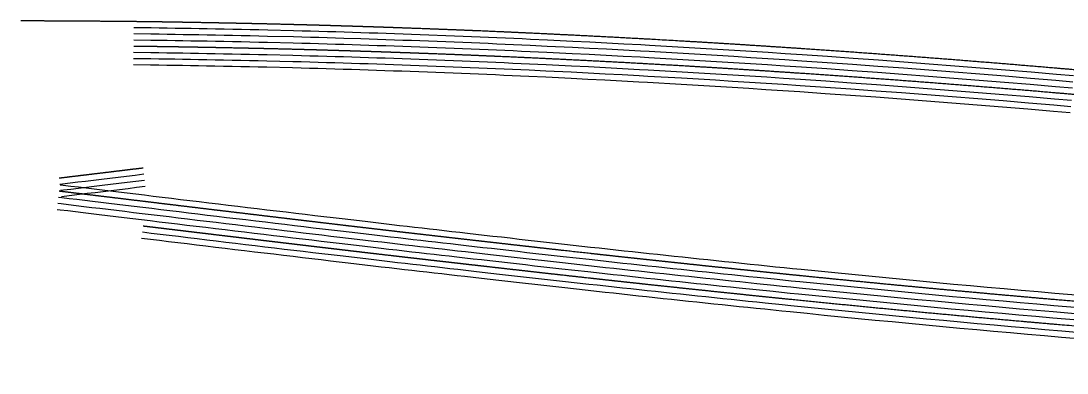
# Model space of a CAD drawing. Header units: millimetres. Extents: x -404 to 41, y 122 to 143.
# Drawn here: x -403.6 to -349.1, y 123.2 to 141.6 of the extents above; entities that cross this region are included whole.
import ezdxf

# ---------------------------------------------------------------- set-up
doc = ezdxf.new("R2010")
doc.units = ezdxf.units.MM
doc.layers.add('original_T', color=1, linetype='Continuous', true_color=0xff0000)

msp = doc.modelspace()

# ---------------------------------------------------------------- linework, layer by layer
at = {"layer": 'original_T'}
for points in [[(-348.79, 138.705), (-349.673, 138.781), (-350.997, 138.893), (-352.322, 139.003), (-353.646, 139.111), (-354.971, 139.216), (-356.295, 139.319), (-357.619, 139.42), (-358.943, 139.517), (-360.267, 139.613), (-361.591, 139.707), (-362.914, 139.797), (-363.796, 139.857), (-364.679, 139.915), (-365.561, 139.972), (-366.444, 140.028), (-367.327, 140.082), (-368.211, 140.136), (-369.096, 140.188), (-370.867, 140.289), (-371.311, 140.314), (-372.197, 140.362), (-373.084, 140.409), (-373.969, 140.454), (-374.853, 140.499), (-376.175, 140.563), (-377.053, 140.605), (-377.491, 140.625), (-377.929, 140.645), (-378.366, 140.664), (-378.804, 140.684), (-379.244, 140.703), (-379.684, 140.721), (-380.126, 140.74), (-380.57, 140.758), (-381.015, 140.776), (-381.462, 140.793), (-382.356, 140.827), (-382.802, 140.843), (-383.247, 140.86), (-383.692, 140.875), (-384.134, 140.891), (-384.574, 140.906), (-385.012, 140.92), (-385.45, 140.935), (-385.887, 140.949), (-386.76, 140.976), (-387.196, 140.99), (-387.633, 141.003), (-388.072, 141.015), (-388.512, 141.028), (-388.953, 141.039), (-389.396, 141.051), (-390.742, 141.084), (-391.197, 141.094), (-391.653, 141.104), (-392.107, 141.113), (-392.559, 141.122), (-393.008, 141.131), (-393.451, 141.14), (-393.887, 141.148), (-394.313, 141.156), (-394.731, 141.164), (-395.143, 141.171), (-395.555, 141.178), (-395.968, 141.184), (-396.386, 141.191), (-396.814, 141.197), (-397.706, 141.207)], [(-348.845, 138.063), (-349.728, 138.138), (-351.051, 138.251), (-352.374, 138.36), (-353.698, 138.468), (-355.021, 138.573), (-356.344, 138.676), (-357.667, 138.776), (-358.99, 138.874), (-360.313, 138.97), (-361.636, 139.063), (-362.958, 139.154), (-363.839, 139.213), (-364.721, 139.271), (-365.602, 139.328), (-366.484, 139.384), (-367.367, 139.439), (-368.249, 139.492), (-369.133, 139.544), (-370.903, 139.645), (-371.346, 139.67), (-372.232, 139.718), (-373.117, 139.765), (-374.002, 139.81), (-374.885, 139.855), (-376.206, 139.919), (-377.083, 139.961), (-377.52, 139.981), (-377.958, 140), (-378.395, 140.02), (-378.833, 140.039), (-379.271, 140.059), (-379.711, 140.077), (-380.153, 140.095), (-380.596, 140.113), (-381.041, 140.131), (-381.487, 140.149), (-381.933, 140.166), (-382.38, 140.182), (-382.826, 140.199), (-383.271, 140.215), (-383.714, 140.231), (-384.156, 140.246), (-384.596, 140.261), (-385.034, 140.276), (-385.471, 140.29), (-385.908, 140.305), (-386.779, 140.332), (-387.215, 140.345), (-387.652, 140.358), (-388.09, 140.37), (-388.529, 140.383), (-388.97, 140.394), (-389.413, 140.406), (-390.757, 140.439), (-391.211, 140.449), (-391.666, 140.459), (-392.121, 140.468), (-392.572, 140.477), (-393.021, 140.487), (-393.463, 140.495), (-393.898, 140.503), (-394.324, 140.511), (-394.742, 140.519), (-395.155, 140.526), (-395.565, 140.533), (-395.978, 140.539), (-396.395, 140.546), (-396.822, 140.552), (-397.713, 140.562)], [(-348.818, 138.384), (-349.7, 138.459), (-351.024, 138.572), (-352.348, 138.682), (-353.672, 138.789), (-354.996, 138.894), (-356.319, 138.997), (-357.643, 139.098), (-358.967, 139.196), (-360.29, 139.291), (-361.613, 139.385), (-362.936, 139.476), (-363.818, 139.535), (-364.7, 139.593), (-365.582, 139.65), (-366.464, 139.706), (-367.347, 139.761), (-368.23, 139.814), (-369.114, 139.866), (-370.885, 139.967), (-371.328, 139.992), (-372.214, 140.04), (-373.101, 140.087), (-373.985, 140.132), (-374.869, 140.177), (-376.19, 140.241), (-377.068, 140.283), (-377.506, 140.303), (-377.943, 140.323), (-378.38, 140.342), (-378.818, 140.362), (-379.258, 140.381), (-379.698, 140.399), (-380.139, 140.418), (-380.583, 140.436), (-381.028, 140.454), (-381.474, 140.471), (-382.368, 140.505), (-382.814, 140.521), (-383.259, 140.537), (-383.703, 140.553), (-384.145, 140.568), (-384.585, 140.583), (-385.023, 140.598), (-385.46, 140.613), (-385.897, 140.627), (-386.769, 140.654), (-387.206, 140.667), (-387.643, 140.68), (-388.081, 140.693), (-388.521, 140.705), (-388.962, 140.717), (-389.405, 140.729), (-390.75, 140.761), (-391.204, 140.772), (-391.659, 140.781), (-392.114, 140.791), (-392.566, 140.8), (-393.014, 140.809), (-393.457, 140.818), (-393.893, 140.826), (-394.319, 140.834), (-394.736, 140.841), (-395.149, 140.848), (-395.56, 140.855), (-395.973, 140.862), (-396.391, 140.868), (-396.818, 140.874), (-397.709, 140.885)], [(-348.929, 137.099), (-349.81, 137.174), (-351.132, 137.286), (-352.454, 137.396), (-353.775, 137.503), (-355.097, 137.608), (-356.418, 137.711), (-357.74, 137.812), (-359.061, 137.909), (-360.382, 138.005), (-361.703, 138.098), (-363.023, 138.189), (-363.904, 138.248), (-364.784, 138.306), (-365.664, 138.363), (-366.545, 138.418), (-367.426, 138.473), (-368.307, 138.526), (-369.189, 138.578), (-370.957, 138.679), (-371.399, 138.703), (-372.284, 138.752), (-373.168, 138.798), (-374.051, 138.844), (-374.933, 138.888), (-376.252, 138.953), (-377.128, 138.994), (-377.564, 139.014), (-378.001, 139.034), (-378.438, 139.053), (-378.875, 139.073), (-379.313, 139.092), (-379.752, 139.11), (-380.192, 139.129), (-380.635, 139.147), (-381.079, 139.165), (-381.524, 139.182), (-381.97, 139.199), (-382.416, 139.216), (-382.861, 139.232), (-383.306, 139.248), (-383.748, 139.264), (-384.189, 139.279), (-384.628, 139.294), (-385.066, 139.309), (-385.503, 139.324), (-385.938, 139.338), (-386.374, 139.351), (-386.809, 139.365), (-387.244, 139.378), (-387.68, 139.391), (-388.118, 139.403), (-388.556, 139.416), (-388.996, 139.427), (-389.438, 139.439), (-390.78, 139.472), (-391.232, 139.482), (-391.686, 139.492), (-392.14, 139.501), (-392.592, 139.51), (-393.04, 139.519), (-393.482, 139.528), (-393.916, 139.536), (-394.342, 139.544), (-394.759, 139.551), (-395.171, 139.558), (-395.581, 139.565), (-395.993, 139.572), (-396.41, 139.578), (-396.834, 139.584), (-397.724, 139.595)], [(-348.901, 137.42), (-349.783, 137.495), (-351.105, 137.608), (-352.427, 137.717), (-353.749, 137.825), (-355.072, 137.93), (-356.394, 138.033), (-357.716, 138.133), (-359.037, 138.231), (-360.359, 138.326), (-361.68, 138.42), (-363.002, 138.51), (-363.882, 138.57), (-364.763, 138.628), (-365.643, 138.685), (-366.524, 138.74), (-367.406, 138.795), (-368.288, 138.848), (-369.171, 138.9), (-370.939, 139.001), (-371.381, 139.026), (-372.266, 139.074), (-373.151, 139.12), (-374.035, 139.166), (-374.917, 139.211), (-376.237, 139.275), (-377.113, 139.316), (-377.55, 139.336), (-377.986, 139.356), (-378.424, 139.376), (-378.861, 139.395), (-379.299, 139.414), (-379.738, 139.433), (-380.179, 139.451), (-380.622, 139.469), (-381.066, 139.487), (-381.511, 139.504), (-381.958, 139.521), (-382.404, 139.538), (-382.849, 139.554), (-383.294, 139.57), (-383.737, 139.586), (-384.178, 139.601), (-384.618, 139.617), (-385.055, 139.631), (-385.492, 139.646), (-385.928, 139.66), (-386.363, 139.674), (-386.799, 139.687), (-387.235, 139.7), (-387.671, 139.713), (-388.108, 139.726), (-388.547, 139.738), (-388.987, 139.749), (-389.43, 139.761), (-390.772, 139.794), (-391.225, 139.804), (-391.68, 139.814), (-392.134, 139.823), (-392.586, 139.833), (-393.034, 139.842), (-393.476, 139.85), (-393.91, 139.859), (-394.336, 139.866), (-394.753, 139.874), (-395.166, 139.881), (-395.576, 139.888), (-395.988, 139.894), (-396.405, 139.901), (-396.83, 139.907), (-397.721, 139.917)], [(-348.957, 136.777), (-349.837, 136.853), (-351.159, 136.965), (-352.48, 137.075), (-353.801, 137.182), (-355.122, 137.287), (-356.443, 137.39), (-357.764, 137.49), (-359.084, 137.588), (-360.405, 137.683), (-361.725, 137.776), (-363.045, 137.867), (-363.925, 137.926), (-364.805, 137.984), (-365.685, 138.041), (-366.565, 138.096), (-367.445, 138.151), (-368.326, 138.204), (-369.208, 138.256), (-370.975, 138.357), (-371.417, 138.381), (-372.301, 138.43), (-373.185, 138.476), (-374.068, 138.522), (-374.949, 138.566), (-376.268, 138.63), (-377.143, 138.672), (-377.579, 138.692), (-378.015, 138.712), (-378.452, 138.731), (-378.889, 138.751), (-379.326, 138.77), (-379.765, 138.788), (-380.206, 138.807), (-380.648, 138.824), (-381.092, 138.842), (-381.536, 138.86), (-381.982, 138.876), (-382.428, 138.893), (-382.873, 138.91), (-383.317, 138.926), (-383.76, 138.942), (-384.2, 138.957), (-384.639, 138.972), (-385.077, 138.987), (-385.513, 139.001), (-385.948, 139.015), (-386.384, 139.029), (-386.819, 139.042), (-387.254, 139.055), (-387.69, 139.068), (-388.127, 139.081), (-388.564, 139.093), (-389.004, 139.105), (-389.446, 139.117), (-390.787, 139.149), (-391.24, 139.159), (-391.693, 139.169), (-392.147, 139.178), (-392.599, 139.188), (-393.047, 139.197), (-393.488, 139.206), (-393.922, 139.214), (-394.348, 139.221), (-394.765, 139.229), (-395.177, 139.236), (-395.587, 139.243), (-395.998, 139.249), (-396.415, 139.256), (-396.838, 139.262), (-397.728, 139.272)], [(-401.563, 133.066), (-401.416, 133.084), (-401.024, 133.131), (-400.626, 133.18), (-400.22, 133.229), (-399.809, 133.279), (-399.39, 133.33), (-398.964, 133.381), (-398.531, 133.433), (-398.091, 133.487), (-397.643, 133.541), (-397.189, 133.596)], [(-348.435, 127.261), (-349.756, 127.374), (-350.636, 127.451), (-351.516, 127.528), (-352.396, 127.607), (-353.276, 127.686), (-354.156, 127.766), (-355.036, 127.847), (-355.917, 127.929), (-356.797, 128.012), (-357.678, 128.096), (-358.56, 128.18), (-359.441, 128.266), (-360.323, 128.352), (-361.206, 128.439), (-362.089, 128.527), (-362.973, 128.616), (-363.415, 128.661), (-363.857, 128.706), (-364.299, 128.751), (-364.741, 128.796), (-365.184, 128.842), (-365.626, 128.888), (-366.068, 128.933), (-366.51, 128.979), (-366.951, 129.025), (-367.393, 129.072), (-367.833, 129.118), (-368.273, 129.164), (-368.711, 129.211), (-369.148, 129.257), (-369.584, 129.303), (-370.018, 129.35), (-370.451, 129.396), (-370.882, 129.442), (-371.313, 129.489), (-371.744, 129.536), (-372.176, 129.582), (-372.61, 129.63), (-373.046, 129.677), (-373.485, 129.726), (-373.928, 129.775), (-375.291, 129.926), (-375.758, 129.978), (-376.229, 130.031), (-376.701, 130.084), (-377.174, 130.138), (-377.643, 130.19), (-378.109, 130.244), (-378.57, 130.296), (-379.024, 130.347), (-379.47, 130.398), (-379.906, 130.448), (-380.332, 130.496), (-380.746, 130.543), (-381.15, 130.59), (-381.545, 130.635), (-381.934, 130.679), (-382.319, 130.723), (-382.704, 130.768), (-383.09, 130.812), (-383.479, 130.857), (-383.875, 130.903), (-384.278, 130.949), (-384.689, 130.997), (-385.107, 131.046), (-385.534, 131.096), (-385.97, 131.147), (-386.415, 131.2), (-386.871, 131.253), (-387.336, 131.308), (-387.81, 131.364), (-388.292, 131.422), (-388.782, 131.48), (-389.276, 131.539), (-389.776, 131.598), (-390.278, 131.658), (-390.783, 131.718), (-391.29, 131.779), (-391.796, 131.839), (-392.302, 131.9), (-392.807, 131.96), (-393.309, 132.021), (-393.808, 132.081), (-394.303, 132.14), (-394.794, 132.199), (-395.278, 132.257), (-395.758, 132.315), (-396.231, 132.372), (-396.698, 132.429), (-397.159, 132.484), (-397.613, 132.539), (-398.06, 132.593), (-398.501, 132.647), (-398.933, 132.699), (-399.359, 132.75), (-399.778, 132.801), (-400.19, 132.851), (-400.595, 132.9), (-400.994, 132.949), (-401.386, 132.996), (-401.552, 133.016)], [(-401.524, 132.746), (-401.377, 132.764), (-400.985, 132.811), (-400.587, 132.86), (-400.181, 132.909), (-399.77, 132.959), (-399.351, 133.009), (-398.925, 133.061), (-398.492, 133.113), (-398.052, 133.166), (-397.605, 133.221), (-397.151, 133.276)], [(-401.485, 132.426), (-401.339, 132.444), (-400.947, 132.491), (-400.548, 132.54), (-400.142, 132.589), (-399.731, 132.639), (-399.312, 132.689), (-398.887, 132.741), (-398.454, 132.793), (-398.013, 132.846), (-397.566, 132.901), (-397.112, 132.955)], [(-348.49, 126.619), (-349.811, 126.732), (-350.692, 126.808), (-351.573, 126.885), (-352.453, 126.964), (-353.334, 127.043), (-354.215, 127.124), (-355.096, 127.205), (-355.977, 127.287), (-356.858, 127.37), (-357.74, 127.454), (-358.621, 127.538), (-359.504, 127.624), (-360.387, 127.71), (-361.27, 127.797), (-362.153, 127.885), (-363.037, 127.974), (-363.48, 128.019), (-363.922, 128.064), (-364.365, 128.109), (-365.25, 128.2), (-365.692, 128.246), (-366.134, 128.292), (-366.577, 128.338), (-367.018, 128.384), (-367.46, 128.43), (-367.901, 128.476), (-368.34, 128.523), (-368.779, 128.569), (-369.217, 128.616), (-369.653, 128.662), (-370.087, 128.709), (-370.519, 128.755), (-370.951, 128.801), (-371.382, 128.848), (-371.813, 128.895), (-372.245, 128.941), (-372.68, 128.988), (-373.116, 129.036), (-373.556, 129.085), (-373.999, 129.134), (-375.362, 129.285), (-375.83, 129.337), (-376.301, 129.39), (-376.774, 129.443), (-377.246, 129.497), (-377.716, 129.55), (-378.182, 129.603), (-378.642, 129.655), (-379.096, 129.706), (-379.543, 129.757), (-379.979, 129.807), (-380.405, 129.855), (-380.82, 129.903), (-381.223, 129.949), (-381.618, 129.994), (-382.007, 130.038), (-382.393, 130.082), (-382.777, 130.127), (-383.163, 130.171), (-383.554, 130.216), (-383.95, 130.262), (-384.353, 130.309), (-384.763, 130.357), (-385.182, 130.405), (-385.609, 130.455), (-386.046, 130.506), (-386.491, 130.559), (-386.946, 130.613), (-387.412, 130.668), (-387.886, 130.724), (-388.369, 130.781), (-388.858, 130.839), (-389.353, 130.898), (-389.852, 130.958), (-390.355, 131.017), (-390.86, 131.078), (-391.366, 131.139), (-391.873, 131.199), (-392.379, 131.26), (-392.883, 131.32), (-393.386, 131.38), (-393.885, 131.441), (-394.38, 131.5), (-394.871, 131.559), (-395.356, 131.617), (-395.835, 131.675), (-396.308, 131.732), (-396.776, 131.789), (-397.236, 131.844), (-397.691, 131.899), (-398.138, 131.953), (-398.578, 132.006), (-399.011, 132.058), (-399.437, 132.11), (-399.856, 132.161), (-400.268, 132.211), (-400.673, 132.26), (-401.071, 132.308), (-401.463, 132.356), (-401.63, 132.376)], [(-348.517, 126.297), (-349.839, 126.41), (-350.72, 126.487), (-351.601, 126.564), (-352.482, 126.643), (-353.363, 126.722), (-354.244, 126.803), (-355.125, 126.884), (-356.007, 126.966), (-356.888, 127.049), (-357.77, 127.132), (-358.652, 127.217), (-359.535, 127.303), (-360.418, 127.389), (-361.301, 127.476), (-362.185, 127.564), (-363.07, 127.654), (-363.512, 127.698), (-363.955, 127.743), (-364.398, 127.788), (-365.283, 127.88), (-366.168, 127.971), (-366.61, 128.017), (-367.052, 128.063), (-367.493, 128.109), (-367.934, 128.156), (-368.374, 128.202), (-368.813, 128.248), (-369.251, 128.295), (-369.687, 128.341), (-370.121, 128.388), (-370.554, 128.434), (-370.985, 128.48), (-371.417, 128.527), (-371.848, 128.574), (-372.28, 128.621), (-372.715, 128.668), (-373.151, 128.716), (-373.591, 128.764), (-374.035, 128.813), (-375.398, 128.965), (-375.865, 129.017), (-376.337, 129.069), (-376.81, 129.123), (-377.282, 129.176), (-377.752, 129.229), (-378.218, 129.282), (-378.679, 129.334), (-379.133, 129.386), (-379.579, 129.437), (-380.016, 129.487), (-380.442, 129.535), (-380.856, 129.582), (-381.26, 129.628), (-381.655, 129.673), (-382.044, 129.718), (-382.43, 129.762), (-382.814, 129.806), (-383.2, 129.85), (-383.591, 129.896), (-383.987, 129.942), (-384.39, 129.988), (-384.801, 130.036), (-385.22, 130.085), (-385.647, 130.135), (-386.083, 130.186), (-386.529, 130.239), (-386.984, 130.293), (-387.449, 130.347), (-387.924, 130.403), (-388.407, 130.461), (-388.896, 130.519), (-389.391, 130.578), (-389.89, 130.638), (-390.393, 130.697), (-390.898, 130.758), (-391.404, 130.818), (-391.911, 130.879), (-392.417, 130.939), (-392.922, 131), (-393.424, 131.06), (-393.923, 131.12), (-394.419, 131.18), (-394.909, 131.239), (-395.394, 131.297), (-395.874, 131.355), (-396.347, 131.412), (-396.814, 131.468), (-397.275, 131.524), (-397.729, 131.579), (-398.177, 131.633), (-398.617, 131.686), (-399.049, 131.738), (-399.475, 131.79), (-399.894, 131.84), (-400.307, 131.89), (-400.712, 131.94), (-401.11, 131.988), (-401.502, 132.035), (-401.668, 132.056)], [(-348.544, 125.976), (-349.866, 126.089), (-350.748, 126.166), (-351.629, 126.243), (-352.511, 126.322), (-353.392, 126.401), (-354.274, 126.481), (-355.155, 126.562), (-356.037, 126.645), (-356.919, 126.728), (-357.801, 126.811), (-358.683, 126.896), (-359.566, 126.982), (-360.45, 127.068), (-361.333, 127.156), (-362.218, 127.244), (-363.102, 127.333), (-363.545, 127.377), (-363.988, 127.422), (-364.431, 127.468), (-365.316, 127.559), (-366.201, 127.65), (-366.644, 127.696), (-367.085, 127.742), (-367.527, 127.789), (-367.968, 127.835), (-368.408, 127.882), (-368.847, 127.928), (-369.285, 127.975), (-369.721, 128.021), (-370.156, 128.067), (-370.588, 128.114), (-371.02, 128.16), (-371.451, 128.207), (-371.883, 128.253), (-372.315, 128.3), (-372.75, 128.347), (-373.186, 128.395), (-373.626, 128.443), (-374.07, 128.492), (-375.434, 128.644), (-375.901, 128.696), (-376.373, 128.749), (-376.846, 128.802), (-377.318, 128.856), (-377.788, 128.909), (-378.255, 128.962), (-378.715, 129.014), (-379.169, 129.066), (-379.616, 129.116), (-380.052, 129.166), (-380.478, 129.214), (-380.893, 129.262), (-381.296, 129.308), (-381.691, 129.353), (-382.08, 129.397), (-382.466, 129.442), (-382.851, 129.486), (-383.237, 129.53), (-383.628, 129.575), (-384.024, 129.621), (-384.427, 129.668), (-384.838, 129.716), (-385.257, 129.765), (-385.684, 129.815), (-386.121, 129.866), (-386.567, 129.919), (-387.022, 129.972), (-387.487, 130.027), (-387.962, 130.083), (-388.445, 130.141), (-388.934, 130.199), (-389.429, 130.258), (-389.928, 130.317), (-390.431, 130.377), (-390.937, 130.437), (-391.443, 130.498), (-391.949, 130.558), (-392.455, 130.619), (-392.96, 130.68), (-393.463, 130.74), (-393.962, 130.8), (-394.457, 130.859), (-394.948, 130.919), (-395.433, 130.977), (-395.912, 131.035), (-396.386, 131.092), (-396.853, 131.148), (-397.313, 131.204), (-397.768, 131.259), (-398.216, 131.313), (-398.655, 131.366), (-399.088, 131.418), (-399.514, 131.47), (-399.933, 131.52), (-400.346, 131.57), (-400.751, 131.62), (-401.149, 131.668), (-401.54, 131.715), (-401.707, 131.735)], [(-348.097, 124.973), (-349.42, 125.085), (-350.301, 125.161), (-351.183, 125.239), (-352.064, 125.316), (-352.945, 125.395), (-353.827, 125.475), (-354.708, 125.556), (-355.589, 125.637), (-356.471, 125.72), (-357.353, 125.804), (-358.236, 125.888), (-359.118, 125.973), (-360.001, 126.059), (-360.885, 126.146), (-361.768, 126.234), (-362.653, 126.322), (-363.538, 126.412), (-363.981, 126.457), (-364.866, 126.547), (-365.309, 126.593), (-365.752, 126.638), (-366.194, 126.685), (-366.636, 126.731), (-367.078, 126.776), (-367.52, 126.823), (-367.961, 126.869), (-368.401, 126.915), (-368.84, 126.962), (-369.278, 127.009), (-369.713, 127.055), (-370.148, 127.101), (-370.581, 127.148), (-371.012, 127.194), (-371.444, 127.241), (-371.875, 127.288), (-372.307, 127.334), (-372.742, 127.382), (-373.179, 127.429), (-373.619, 127.478), (-374.062, 127.527), (-375.426, 127.678), (-375.894, 127.73), (-376.365, 127.783), (-376.838, 127.836), (-377.311, 127.89), (-377.78, 127.943), (-378.247, 127.996), (-378.707, 128.048), (-379.161, 128.1), (-379.608, 128.15), (-380.044, 128.2), (-380.47, 128.248), (-380.885, 128.296), (-381.288, 128.342), (-381.683, 128.387), (-382.072, 128.431), (-382.458, 128.476), (-382.843, 128.52), (-383.229, 128.565), (-383.619, 128.61), (-384.016, 128.655), (-384.419, 128.702), (-384.83, 128.75), (-385.249, 128.799), (-385.677, 128.849), (-386.113, 128.9), (-386.558, 128.952), (-387.014, 129.006), (-387.479, 129.061), (-387.954, 129.118), (-388.436, 129.175), (-388.926, 129.233), (-389.421, 129.291), (-389.92, 129.351), (-390.423, 129.411), (-390.928, 129.471), (-391.435, 129.532), (-391.941, 129.593), (-392.447, 129.653), (-392.952, 129.714), (-393.454, 129.774), (-393.954, 129.834), (-394.449, 129.894), (-394.939, 129.952), (-395.424, 130.011), (-395.904, 130.069), (-396.377, 130.126), (-396.845, 130.182), (-397.306, 130.238)], [(-348.07, 125.294), (-349.392, 125.407), (-350.273, 125.483), (-351.154, 125.56), (-352.035, 125.638), (-352.916, 125.716), (-353.797, 125.796), (-354.678, 125.877), (-355.56, 125.959), (-356.441, 126.041), (-357.323, 126.125), (-358.205, 126.209), (-359.087, 126.294), (-359.97, 126.38), (-360.853, 126.467), (-361.736, 126.554), (-362.621, 126.643), (-363.505, 126.733), (-363.948, 126.778), (-364.833, 126.868), (-365.276, 126.913), (-365.718, 126.959), (-366.161, 127.005), (-366.603, 127.051), (-367.045, 127.097), (-367.486, 127.144), (-367.927, 127.19), (-368.367, 127.236), (-368.806, 127.283), (-369.243, 127.33), (-369.679, 127.376), (-370.114, 127.422), (-370.547, 127.469), (-370.978, 127.515), (-371.409, 127.561), (-371.84, 127.608), (-372.273, 127.655), (-372.707, 127.702), (-373.144, 127.75), (-373.583, 127.798), (-374.027, 127.847), (-375.391, 127.999), (-375.858, 128.051), (-376.329, 128.103), (-376.802, 128.157), (-377.274, 128.21), (-377.744, 128.263), (-378.21, 128.316), (-378.671, 128.369), (-379.125, 128.42), (-379.571, 128.471), (-380.008, 128.521), (-380.434, 128.569), (-380.848, 128.616), (-381.252, 128.662), (-381.647, 128.707), (-382.036, 128.752), (-382.422, 128.796), (-382.806, 128.84), (-383.192, 128.885), (-383.582, 128.93), (-383.979, 128.976), (-384.382, 129.022), (-384.793, 129.07), (-385.212, 129.119), (-385.639, 129.169), (-386.075, 129.221), (-386.52, 129.273), (-386.976, 129.327), (-387.441, 129.381), (-387.916, 129.438), (-388.398, 129.495), (-388.888, 129.553), (-389.383, 129.612), (-389.882, 129.671), (-390.385, 129.731), (-390.89, 129.791), (-391.396, 129.852), (-391.903, 129.913), (-392.409, 129.973), (-392.914, 130.034), (-393.416, 130.094), (-393.915, 130.154), (-394.41, 130.214), (-394.901, 130.273), (-395.386, 130.331), (-395.865, 130.389), (-396.339, 130.446), (-396.806, 130.502), (-397.267, 130.558)]]:
    msp.add_lwpolyline(points, dxfattribs=at)
msp.add_open_spline([(-184.581, 124.517), (-184.585, 124.517), (-184.585, 124.517), (-187.085, 124.525), (-189.291, 124.542), (-191.496, 124.567), (-193.702, 124.601), (-195.907, 124.643), (-197.671, 124.682), (-199.435, 124.727), (-201.2, 124.778), (-202.964, 124.833), (-204.728, 124.893), (-206.492, 124.959), (-208.257, 125.029), (-210.021, 125.105), (-211.785, 125.185), (-213.549, 125.27), (-215.313, 125.36), (-217.077, 125.455), (-218.841, 125.554), (-220.605, 125.658), (-222.368, 125.767), (-224.132, 125.879), (-225.896, 125.997), (-227.66, 126.119), (-229.423, 126.245), (-231.187, 126.376), (-232.951, 126.51), (-234.714, 126.649), (-236.477, 126.793), (-238.241, 126.94), (-239.563, 127.053), (-240.445, 127.129), (-241.326, 127.207), (-242.208, 127.285), (-243.09, 127.365), (-243.971, 127.446), (-244.853, 127.526), (-245.734, 127.609), (-246.616, 127.692), (-247.497, 127.776), (-248.379, 127.861), (-249.26, 127.946), (-250.142, 128.033), (-250.583, 128.076), (-251.023, 128.12), (-251.464, 128.164), (-251.905, 128.208), (-252.345, 128.252), (-252.786, 128.297), (-253.227, 128.341), (-253.668, 128.387), (-254.108, 128.432), (-254.549, 128.477), (-254.99, 128.522), (-255.43, 128.568), (-255.871, 128.613), (-256.312, 128.66), (-256.752, 128.706), (-257.193, 128.752), (-257.634, 128.798), (-258.074, 128.845), (-258.515, 128.892), (-258.956, 128.939), (-259.396, 128.986), (-259.837, 129.033), (-260.278, 129.08), (-260.718, 129.128), (-261.159, 129.175), (-261.6, 129.224), (-262.04, 129.272), (-262.481, 129.32), (-262.922, 129.368), (-263.362, 129.417), (-263.803, 129.465), (-264.244, 129.514), (-264.684, 129.563), (-265.125, 129.612), (-265.565, 129.661), (-266.006, 129.71), (-266.447, 129.759), (-266.887, 129.809), (-267.328, 129.859), (-267.769, 129.909), (-268.209, 129.959), (-268.65, 130.008), (-269.09, 130.058), (-269.531, 130.108), (-269.972, 130.159), (-270.412, 130.209), (-270.853, 130.26), (-271.293, 130.31), (-271.734, 130.361), (-272.175, 130.412), (-272.615, 130.463), (-273.056, 130.514), (-273.496, 130.566), (-273.937, 130.617), (-274.378, 130.668), (-274.818, 130.719), (-275.259, 130.771), (-275.699, 130.822), (-276.14, 130.874), (-276.581, 130.926), (-277.021, 130.978), (-277.462, 131.03), (-277.902, 131.081), (-278.343, 131.134), (-278.783, 131.186), (-279.224, 131.238), (-279.665, 131.29), (-280.105, 131.343), (-280.546, 131.395), (-280.986, 131.447), (-281.427, 131.5), (-281.867, 131.553), (-282.308, 131.605), (-282.749, 131.658), (-283.189, 131.711), (-283.63, 131.763), (-284.07, 131.816), (-284.511, 131.869), (-284.951, 131.922), (-285.392, 131.975), (-285.833, 132.028), (-286.273, 132.081), (-286.714, 132.134), (-287.154, 132.188), (-287.595, 132.241), (-288.035, 132.293), (-288.476, 132.347), (-288.916, 132.4), (-289.357, 132.454), (-289.798, 132.507), (-290.238, 132.56), (-290.679, 132.613), (-291.119, 132.666), (-291.56, 132.72), (-292, 132.773), (-292.441, 132.827), (-292.881, 132.88), (-293.322, 132.933), (-293.763, 132.987), (-294.203, 133.04), (-294.644, 133.093), (-295.084, 133.147), (-295.525, 133.2), (-295.965, 133.253), (-296.406, 133.307), (-296.846, 133.36), (-297.287, 133.414), (-297.727, 133.467), (-298.168, 133.52), (-298.609, 133.573), (-299.049, 133.626), (-299.49, 133.68), (-299.93, 133.733), (-300.371, 133.786), (-300.811, 133.839), (-301.252, 133.893), (-301.692, 133.946), (-302.133, 133.998), (-302.574, 134.052), (-303.014, 134.104), (-303.455, 134.158), (-303.895, 134.21), (-304.336, 134.263), (-304.776, 134.316), (-305.217, 134.369), (-305.658, 134.421), (-306.098, 134.474), (-306.539, 134.527), (-306.979, 134.579), (-307.42, 134.632), (-307.86, 134.684), (-308.301, 134.736), (-308.742, 134.789), (-309.182, 134.841), (-309.623, 134.893), (-310.063, 134.945), (-310.504, 134.998), (-310.945, 135.05), (-311.385, 135.101), (-311.826, 135.153), (-312.266, 135.205), (-312.707, 135.257), (-313.147, 135.308), (-313.588, 135.36), (-314.029, 135.411), (-314.469, 135.462), (-314.91, 135.513), (-315.351, 135.564), (-315.791, 135.615), (-316.232, 135.667), (-316.672, 135.717), (-317.113, 135.768), (-317.554, 135.819), (-317.994, 135.869), (-318.435, 135.92), (-318.876, 135.97), (-319.316, 136.02), (-319.757, 136.07), (-320.198, 136.12), (-320.638, 136.17), (-321.079, 136.22), (-321.52, 136.269), (-321.96, 136.319), (-322.401, 136.368), (-322.842, 136.417), (-323.282, 136.466), (-323.723, 136.515), (-324.164, 136.564), (-324.604, 136.613), (-325.045, 136.661), (-325.486, 136.71), (-325.926, 136.758), (-326.367, 136.806), (-326.808, 136.855), (-327.249, 136.902), (-327.689, 136.95), (-328.13, 136.997), (-328.571, 137.045), (-329.012, 137.092), (-329.452, 137.139), (-329.893, 137.186), (-330.334, 137.233), (-330.775, 137.28), (-331.215, 137.326), (-331.656, 137.373), (-332.097, 137.418), (-332.538, 137.464), (-332.979, 137.51), (-333.419, 137.556), (-333.86, 137.601), (-334.301, 137.647), (-334.742, 137.692), (-335.183, 137.736), (-335.623, 137.782), (-336.064, 137.826), (-336.505, 137.87), (-336.946, 137.915), (-337.387, 137.959), (-337.828, 138.002), (-338.269, 138.045), (-339.15, 138.132), (-340.032, 138.218), (-340.914, 138.303), (-341.796, 138.387), (-342.678, 138.471), (-343.56, 138.553), (-344.441, 138.634), (-345.323, 138.715), (-346.205, 138.795), (-347.087, 138.873), (-347.969, 138.951), (-348.852, 139.028), (-349.734, 139.104), (-351.057, 139.216), (-352.38, 139.326), (-353.703, 139.433), (-355.027, 139.539), (-356.35, 139.641), (-357.673, 139.742), (-358.995, 139.84), (-360.318, 139.936), (-361.641, 140.029), (-362.963, 140.12), (-363.844, 140.179), (-364.725, 140.237), (-365.607, 140.294), (-366.489, 140.349), (-367.371, 140.404), (-368.254, 140.457), (-369.137, 140.51), (-370.907, 140.611), (-371.35, 140.635), (-372.236, 140.683), (-373.121, 140.73), (-374.005, 140.776), (-374.888, 140.82), (-376.209, 140.885), (-377.086, 140.926), (-377.524, 140.946), (-377.961, 140.966), (-378.398, 140.986), (-378.836, 141.005), (-379.274, 141.024), (-379.714, 141.043), (-380.155, 141.061), (-380.599, 141.079), (-381.043, 141.097), (-381.489, 141.114), (-381.936, 141.131), (-382.382, 141.148), (-382.828, 141.164), (-383.273, 141.18), (-383.717, 141.196), (-384.158, 141.212), (-384.598, 141.227), (-385.036, 141.242), (-385.474, 141.256), (-385.91, 141.27), (-386.346, 141.284), (-386.782, 141.297), (-387.218, 141.31), (-387.655, 141.323), (-388.092, 141.336), (-388.532, 141.348), (-388.972, 141.36), (-389.415, 141.371), (-390.759, 141.404), (-391.213, 141.414), (-391.667, 141.424), (-392.122, 141.434), (-392.574, 141.443), (-393.022, 141.452), (-393.464, 141.46), (-393.9, 141.468), (-394.326, 141.477), (-394.743, 141.484), (-395.156, 141.491), (-395.567, 141.498), (-395.979, 141.505), (-396.397, 141.511), (-396.823, 141.517), (-397.714, 141.528), (-398.182, 141.533), (-398.663, 141.537), (-399.155, 141.541), (-399.655, 141.545), (-400.157, 141.549), (-400.656, 141.552), (-401.146, 141.555), (-401.62, 141.558), (-402.076, 141.56), (-402.512, 141.561), (-402.926, 141.563), (-403.319, 141.564), (-403.589, 141.565)], degree=1, knots=[-1, -1, 1, 2, 3, 4, 5, 6, 7, 8, 9, 10, 11, 12, 13, 14, 15, 16, 17, 18, 19, 20, 21, 22, 23, 24, 25, 26, 27, 28, 29, 30, 31, 32, 33, 34, 35, 36, 37, 38, 39, 40, 41, 42, 43, 44, 45, 46, 47, 48, 49, 50, 51, 52, 53, 54, 55, 56, 57, 58, 59, 60, 61, 62, 63, 64, 65, 66, 67, 68, 69, 70, 71, 72, 73, 74, 75, 76, 77, 78, 79, 80, 81, 82, 83, 84, 85, 86, 87, 88, 89, 90, 91, 92, 93, 94, 95, 96, 97, 98, 99, 100, 101, 102, 103, 104, 105, 106, 107, 108, 109, 110, 111, 112, 113, 114, 115, 116, 117, 118, 119, 120, 121, 122, 123, 124, 125, 126, 127, 128, 129, 130, 131, 132, 133, 134, 135, 136, 137, 138, 139, 140, 141, 142, 143, 144, 145, 146, 147, 148, 149, 150, 151, 152, 153, 154, 155, 156, 157, 158, 159, 160, 161, 162, 163, 164, 165, 166, 167, 168, 169, 170, 171, 172, 173, 174, 175, 176, 177, 178, 179, 180, 181, 182, 183, 184, 185, 186, 187, 188, 189, 190, 191, 192, 193, 194, 195, 196, 197, 198, 199, 200, 201, 202, 203, 204, 205, 206, 207, 208, 209, 210, 211, 212, 213, 214, 215, 216, 217, 218, 219, 220, 221, 222, 223, 224, 225, 226, 227, 228, 229, 230, 231, 232, 233, 234, 235, 236, 237, 238, 239, 240, 241, 242, 243, 244, 245, 246, 247, 248, 249, 250, 251, 252, 253, 254, 255, 256, 257, 258, 259, 260, 261, 262, 263, 264, 265, 266, 267, 268, 269, 270, 271, 272, 273, 274, 275, 276, 277, 278, 279, 280, 281, 282, 283, 284, 285, 286, 287, 288, 289, 290, 291, 292, 293, 294, 295, 296, 297, 298, 299, 300, 301, 302, 303, 304, 305, 306, 307, 308, 309, 310, 311, 312, 313, 314, 315, 316, 317, 318, 319, 320, 321, 322, 323, 324, 325, 326, 327, 328, 329, 330, 331, 332, 333, 334, 335, 336, 337, 338, 338.718013, 338.718013], dxfattribs=at)
for points in [[(-183.567, 123.227), (-187.528, 123.239), (-189.734, 123.258), (-191.941, 123.285), (-194.147, 123.32), (-196.353, 123.364), (-198.118, 123.405), (-199.883, 123.452), (-201.648, 123.503), (-203.413, 123.56), (-205.178, 123.622), (-206.943, 123.688), (-208.708, 123.76), (-210.473, 123.837), (-212.238, 123.918), (-214.002, 124.005), (-215.767, 124.096), (-217.532, 124.192), (-219.296, 124.292), (-221.061, 124.397), (-222.825, 124.507), (-224.59, 124.621), (-226.354, 124.74), (-228.119, 124.863), (-229.883, 124.99), (-231.647, 125.122), (-233.411, 125.258), (-235.175, 125.398), (-236.939, 125.542), (-238.703, 125.69), (-239.585, 125.766), (-240.467, 125.843), (-241.349, 125.92), (-242.231, 125.998), (-243.112, 126.078), (-243.994, 126.159), (-244.876, 126.24), (-245.758, 126.322), (-246.64, 126.405), (-247.521, 126.489), (-248.403, 126.574), (-249.285, 126.66), (-250.166, 126.746), (-250.607, 126.79), (-251.048, 126.834), (-251.489, 126.878), (-251.93, 126.922), (-252.371, 126.965), (-252.811, 127.01), (-253.252, 127.055), (-253.693, 127.1), (-254.134, 127.145), (-254.575, 127.19), (-255.015, 127.235), (-255.456, 127.281), (-255.897, 127.327), (-256.338, 127.373), (-256.779, 127.419), (-257.219, 127.466), (-257.66, 127.512), (-258.101, 127.558), (-258.542, 127.605), (-258.982, 127.652), (-259.423, 127.699), (-259.864, 127.746), (-260.305, 127.794), (-260.745, 127.841), (-261.186, 127.889), (-261.627, 127.937), (-262.068, 127.985), (-262.508, 128.034), (-262.949, 128.082), (-263.39, 128.13), (-263.831, 128.179), (-264.271, 128.227), (-264.712, 128.276), (-265.153, 128.325), (-265.593, 128.375), (-266.034, 128.423), (-266.475, 128.473), (-266.916, 128.523), (-267.356, 128.572), (-267.797, 128.622), (-268.238, 128.672), (-268.678, 128.722), (-269.119, 128.772), (-269.56, 128.822), (-270, 128.873), (-270.441, 128.923), (-270.882, 128.974), (-271.322, 129.025), (-271.763, 129.075), (-272.204, 129.126), (-272.644, 129.177), (-273.085, 129.228), (-273.526, 129.279), (-273.966, 129.33), (-274.407, 129.382), (-274.848, 129.433), (-275.288, 129.484), (-275.729, 129.536), (-276.169, 129.588), (-276.61, 129.64), (-277.051, 129.691), (-277.491, 129.743), (-277.932, 129.796), (-278.373, 129.848), (-278.813, 129.9), (-279.254, 129.952), (-279.694, 130.004), (-280.135, 130.057), (-280.576, 130.109), (-281.016, 130.162), (-281.457, 130.214), (-281.897, 130.266), (-282.338, 130.319), (-282.779, 130.372), (-283.219, 130.424), (-283.66, 130.478), (-284.1, 130.53), (-284.541, 130.583), (-284.982, 130.636), (-285.422, 130.689), (-285.863, 130.742), (-286.303, 130.795), (-286.744, 130.848), (-287.185, 130.901), (-287.625, 130.954), (-288.066, 131.008), (-288.506, 131.061), (-288.947, 131.114), (-289.387, 131.167), (-289.828, 131.22), (-290.269, 131.274), (-290.709, 131.327), (-291.15, 131.381), (-291.59, 131.434), (-292.031, 131.487), (-292.471, 131.54), (-292.912, 131.594), (-293.352, 131.647), (-293.793, 131.7), (-294.234, 131.754), (-294.674, 131.807), (-295.115, 131.861), (-295.555, 131.914), (-295.996, 131.968), (-296.436, 132.021), (-296.877, 132.074), (-297.317, 132.127), (-297.758, 132.18), (-298.199, 132.234), (-298.639, 132.287), (-299.08, 132.341), (-299.52, 132.394), (-299.961, 132.447), (-300.401, 132.5), (-300.842, 132.554), (-301.282, 132.606), (-301.723, 132.659), (-302.163, 132.713), (-302.604, 132.765), (-303.044, 132.818), (-303.485, 132.871), (-303.926, 132.924), (-304.366, 132.977), (-304.807, 133.03), (-305.247, 133.083), (-305.688, 133.136), (-306.128, 133.188), (-306.569, 133.24), (-307.009, 133.293), (-307.45, 133.346), (-307.89, 133.398), (-308.331, 133.451), (-308.771, 133.503), (-309.212, 133.555), (-309.653, 133.607), (-310.093, 133.659), (-310.534, 133.711), (-310.974, 133.763), (-311.415, 133.815), (-311.855, 133.867), (-312.296, 133.919), (-312.736, 133.97), (-313.177, 134.022), (-313.617, 134.073), (-314.058, 134.124), (-314.499, 134.176), (-314.939, 134.227), (-315.38, 134.278), (-315.82, 134.329), (-316.261, 134.38), (-316.701, 134.431), (-317.142, 134.482), (-317.583, 134.532), (-318.023, 134.583), (-318.464, 134.633), (-318.904, 134.684), (-319.345, 134.734), (-319.785, 134.784), (-320.226, 134.834), (-320.667, 134.884), (-321.107, 134.933), (-321.548, 134.983), (-321.988, 135.032), (-322.429, 135.082), (-322.87, 135.131), (-323.31, 135.18), (-323.751, 135.229), (-324.191, 135.278), (-324.632, 135.327), (-325.073, 135.375), (-325.513, 135.423), (-325.954, 135.472), (-326.395, 135.52), (-326.835, 135.568), (-327.276, 135.615), (-327.716, 135.663), (-328.157, 135.711), (-328.598, 135.758), (-329.038, 135.806), (-329.479, 135.853), (-329.92, 135.899), (-330.36, 135.947), (-330.801, 135.993), (-331.242, 136.04), (-331.682, 136.086), (-332.123, 136.132), (-332.564, 136.178), (-333.005, 136.224), (-333.445, 136.269), (-333.886, 136.315), (-334.327, 136.36), (-334.767, 136.405), (-335.208, 136.45), (-335.649, 136.495), (-336.09, 136.539), (-336.53, 136.584), (-336.971, 136.628), (-337.412, 136.672), (-337.853, 136.716), (-338.293, 136.759), (-339.175, 136.845), (-340.056, 136.931), (-340.938, 137.016), (-341.82, 137.1), (-342.701, 137.184), (-343.583, 137.266), (-344.464, 137.347), (-345.346, 137.428), (-346.228, 137.508), (-347.11, 137.587), (-347.991, 137.664), (-348.873, 137.741), (-349.755, 137.817), (-351.078, 137.929), (-352.401, 138.039), (-353.724, 138.146), (-355.046, 138.251), (-356.369, 138.354), (-357.692, 138.455), (-359.014, 138.553), (-360.336, 138.648), (-361.658, 138.742), (-362.98, 138.832), (-363.861, 138.891), (-364.742, 138.949), (-365.623, 139.007), (-366.504, 139.062), (-367.386, 139.117), (-368.269, 139.17), (-369.152, 139.222), (-370.921, 139.323), (-371.364, 139.348), (-372.249, 139.396), (-373.134, 139.443), (-374.018, 139.488), (-374.901, 139.533), (-376.221, 139.597), (-377.098, 139.639), (-377.535, 139.659), (-377.972, 139.678), (-378.409, 139.698), (-378.847, 139.717), (-379.285, 139.736), (-379.725, 139.755), (-380.166, 139.773), (-380.609, 139.791), (-381.053, 139.809), (-381.499, 139.826), (-381.945, 139.843), (-382.392, 139.86), (-382.838, 139.876), (-383.282, 139.893), (-383.726, 139.908), (-384.167, 139.924), (-384.607, 139.939), (-385.045, 139.954), (-385.482, 139.968), (-385.918, 139.982), (-386.353, 139.996), (-386.789, 140.009), (-387.225, 140.022), (-387.662, 140.035), (-388.099, 140.048), (-388.538, 140.06), (-388.979, 140.072), (-389.421, 140.084), (-390.765, 140.116), (-391.218, 140.127), (-391.673, 140.136), (-392.127, 140.146), (-392.579, 140.155), (-393.027, 140.164), (-393.469, 140.173), (-393.904, 140.181), (-394.33, 140.189), (-394.748, 140.196), (-395.16, 140.203), (-395.571, 140.21), (-395.983, 140.217), (-396.4, 140.223), (-396.826, 140.229), (-397.717, 140.24)], [(-401.455, 133.404), (-401.063, 133.452)], [(-401.063, 133.452), (-400.664, 133.5)], [(-400.664, 133.5), (-400.259, 133.549)], [(-400.259, 133.549), (-399.847, 133.599)], [(-399.847, 133.599), (-399.428, 133.65)], [(-399.428, 133.65), (-399.003, 133.701)], [(-399.003, 133.701), (-398.57, 133.754)], [(-398.57, 133.754), (-398.129, 133.807)], [(-398.129, 133.807), (-397.682, 133.861)], [(-397.682, 133.861), (-397.228, 133.916)], [(-401.602, 133.387), (-401.455, 133.404)], [(-401.424, 132.676), (-401.591, 132.696)], [(-401.032, 132.628), (-401.424, 132.676)], [(-400.634, 132.58), (-401.032, 132.628)], [(-400.229, 132.531), (-400.634, 132.58)], [(-399.817, 132.481), (-400.229, 132.531)], [(-399.398, 132.43), (-399.817, 132.481)], [(-398.972, 132.379), (-399.398, 132.43)], [(-398.539, 132.327), (-398.972, 132.379)], [(-398.099, 132.273), (-398.539, 132.327)], [(-397.652, 132.219), (-398.099, 132.273)], [(-397.198, 132.164), (-397.652, 132.219)], [(-396.737, 132.109), (-397.198, 132.164)], [(-396.27, 132.052), (-396.737, 132.109)], [(-395.796, 131.995), (-396.27, 132.052)], [(-395.317, 131.937), (-395.796, 131.995)], [(-394.832, 131.879), (-395.317, 131.937)], [(-394.342, 131.82), (-394.832, 131.879)], [(-393.846, 131.761), (-394.342, 131.82)], [(-393.347, 131.7), (-393.846, 131.761)], [(-392.845, 131.64), (-393.347, 131.7)], [(-392.34, 131.58), (-392.845, 131.64)], [(-391.834, 131.519), (-392.34, 131.58)], [(-391.328, 131.459), (-391.834, 131.519)], [(-390.822, 131.398), (-391.328, 131.459)], [(-390.317, 131.338), (-390.822, 131.398)], [(-389.814, 131.278), (-390.317, 131.338)], [(-389.315, 131.218), (-389.814, 131.278)], [(-293.192, 123.231), (-294.218, 123.229), (-297.307, 123.236), (-299.954, 123.256), (-302.602, 123.288), (-305.249, 123.332), (-307.896, 123.389), (-310.544, 123.457), (-313.191, 123.537), (-315.839, 123.629), (-318.487, 123.732), (-321.135, 123.848), (-322.9, 123.931), (-324.224, 123.996), (-325.549, 124.064), (-326.873, 124.135), (-328.197, 124.209), (-329.521, 124.285), (-330.845, 124.365), (-332.169, 124.446), (-333.492, 124.53), (-334.816, 124.617), (-336.14, 124.706), (-337.463, 124.798), (-338.786, 124.892), (-340.109, 124.988), (-341.432, 125.087), (-342.755, 125.188), (-344.078, 125.291), (-345.4, 125.397), (-346.722, 125.505), (-348.043, 125.616), (-349.365, 125.728), (-350.245, 125.804), (-351.126, 125.881), (-352.007, 125.959), (-352.887, 126.038), (-353.768, 126.117), (-354.649, 126.198), (-355.53, 126.28), (-356.411, 126.362), (-357.292, 126.446), (-358.174, 126.53), (-359.056, 126.615), (-359.938, 126.701), (-360.821, 126.788), (-361.704, 126.875), (-362.588, 126.964), (-363.473, 127.053), (-363.915, 127.099), (-364.358, 127.144), (-364.8, 127.189), (-365.243, 127.234), (-365.685, 127.28), (-366.127, 127.326), (-366.569, 127.372), (-367.011, 127.418), (-367.452, 127.465), (-367.893, 127.511), (-368.333, 127.557), (-368.772, 127.604), (-369.209, 127.65), (-369.645, 127.696), (-370.079, 127.743), (-370.512, 127.789), (-370.943, 127.835), (-371.374, 127.882), (-371.806, 127.929), (-372.238, 127.975), (-372.672, 128.023), (-373.108, 128.07), (-373.548, 128.119), (-373.991, 128.168), (-375.355, 128.319), (-375.822, 128.371), (-376.293, 128.424), (-376.766, 128.477), (-377.238, 128.531), (-377.708, 128.584), (-378.174, 128.637), (-378.635, 128.689), (-379.089, 128.741), (-379.535, 128.791), (-379.971, 128.841), (-380.398, 128.889), (-380.812, 128.937), (-381.215, 128.983), (-381.61, 129.028), (-381.999, 129.072), (-382.385, 129.116), (-382.769, 129.161), (-383.155, 129.205), (-383.545, 129.25), (-383.942, 129.296), (-384.345, 129.343), (-384.755, 129.391), (-385.174, 129.439), (-385.601, 129.489), (-386.037, 129.541), (-386.483, 129.593), (-386.938, 129.647), (-387.404, 129.702), (-387.878, 129.758), (-388.36, 129.815), (-388.85, 129.873), (-389.344, 129.932), (-389.844, 129.992), (-390.347, 130.051), (-390.852, 130.112), (-391.358, 130.172), (-391.864, 130.233), (-392.37, 130.294), (-392.875, 130.354), (-393.377, 130.415), (-393.877, 130.474), (-394.372, 130.534), (-394.862, 130.593), (-395.347, 130.651), (-395.827, 130.709), (-396.3, 130.766), (-396.767, 130.822), (-397.228, 130.878)], [(-388.82, 131.16), (-389.315, 131.218)], [(-388.331, 131.102), (-388.82, 131.16)], [(-387.848, 131.044), (-388.331, 131.102)], [(-387.374, 130.988), (-387.848, 131.044)], [(-386.909, 130.933), (-387.374, 130.988)], [(-386.453, 130.879), (-386.909, 130.933)], [(-386.008, 130.827), (-386.453, 130.879)], [(-385.572, 130.776), (-386.008, 130.827)], [(-385.145, 130.726), (-385.572, 130.776)], [(-384.726, 130.677), (-385.145, 130.726)], [(-384.316, 130.629), (-384.726, 130.677)], [(-383.912, 130.582), (-384.316, 130.629)], [(-383.516, 130.536), (-383.912, 130.582)], [(-383.126, 130.491), (-383.516, 130.536)], [(-382.74, 130.447), (-383.126, 130.491)], [(-382.356, 130.403), (-382.74, 130.447)], [(-381.97, 130.359), (-382.356, 130.403)], [(-381.581, 130.314), (-381.97, 130.359)], [(-381.186, 130.269), (-381.581, 130.314)], [(-380.783, 130.223), (-381.186, 130.269)], [(-380.369, 130.176), (-380.783, 130.223)], [(-379.943, 130.127), (-380.369, 130.176)], [(-379.506, 130.077), (-379.943, 130.127)], [(-379.06, 130.027), (-379.506, 130.077)], [(-378.606, 129.975), (-379.06, 130.027)], [(-378.145, 129.923), (-378.606, 129.975)], [(-377.68, 129.87), (-378.145, 129.923)], [(-377.21, 129.817), (-377.68, 129.87)], [(-376.738, 129.764), (-377.21, 129.817)], [(-376.265, 129.71), (-376.738, 129.764)], [(-375.794, 129.658), (-376.265, 129.71)], [(-375.327, 129.606), (-375.794, 129.658)], [(-373.964, 129.454), (-375.327, 129.606)], [(-373.52, 129.405), (-373.964, 129.454)], [(-373.081, 129.357), (-373.52, 129.405)], [(-372.645, 129.309), (-373.081, 129.357)], [(-372.211, 129.262), (-372.645, 129.309)], [(-371.778, 129.215), (-372.211, 129.262)], [(-371.347, 129.168), (-371.778, 129.215)], [(-370.916, 129.122), (-371.347, 129.168)], [(-370.485, 129.076), (-370.916, 129.122)], [(-370.053, 129.029), (-370.485, 129.076)], [(-369.618, 128.983), (-370.053, 129.029)], [(-369.183, 128.937), (-369.618, 128.983)], [(-368.745, 128.89), (-369.183, 128.937)], [(-368.307, 128.844), (-368.745, 128.89)], [(-367.867, 128.797), (-368.307, 128.844)], [(-367.426, 128.751), (-367.867, 128.797)], [(-366.985, 128.705), (-367.426, 128.751)], [(-366.543, 128.659), (-366.985, 128.705)], [(-366.101, 128.612), (-366.543, 128.659)], [(-365.659, 128.567), (-366.101, 128.612)], [(-365.217, 128.521), (-365.659, 128.567)], [(-364.774, 128.476), (-365.217, 128.521)], [(-364.332, 128.43), (-364.774, 128.476)], [(-363.89, 128.385), (-364.332, 128.43)], [(-363.447, 128.34), (-363.89, 128.385)], [(-363.005, 128.295), (-363.447, 128.34)], [(-362.121, 128.206), (-363.005, 128.295)], [(-361.238, 128.118), (-362.121, 128.206)], [(-360.355, 128.031), (-361.238, 128.118)], [(-359.473, 127.945), (-360.355, 128.031)], [(-358.591, 127.859), (-359.473, 127.945)], [(-357.709, 127.775), (-358.591, 127.859)], [(-356.828, 127.691), (-357.709, 127.775)], [(-355.947, 127.608), (-356.828, 127.691)], [(-355.066, 127.526), (-355.947, 127.608)], [(-354.185, 127.445), (-355.066, 127.526)], [(-353.305, 127.365), (-354.185, 127.445)], [(-352.424, 127.285), (-353.305, 127.365)], [(-351.544, 127.207), (-352.424, 127.285)], [(-350.664, 127.129), (-351.544, 127.207)], [(-349.783, 127.053), (-350.664, 127.129)], [(-348.462, 126.94), (-349.783, 127.053)]]:
    msp.add_open_spline(points, degree=1, dxfattribs=at)

doc.saveas('drawing.dxf')
